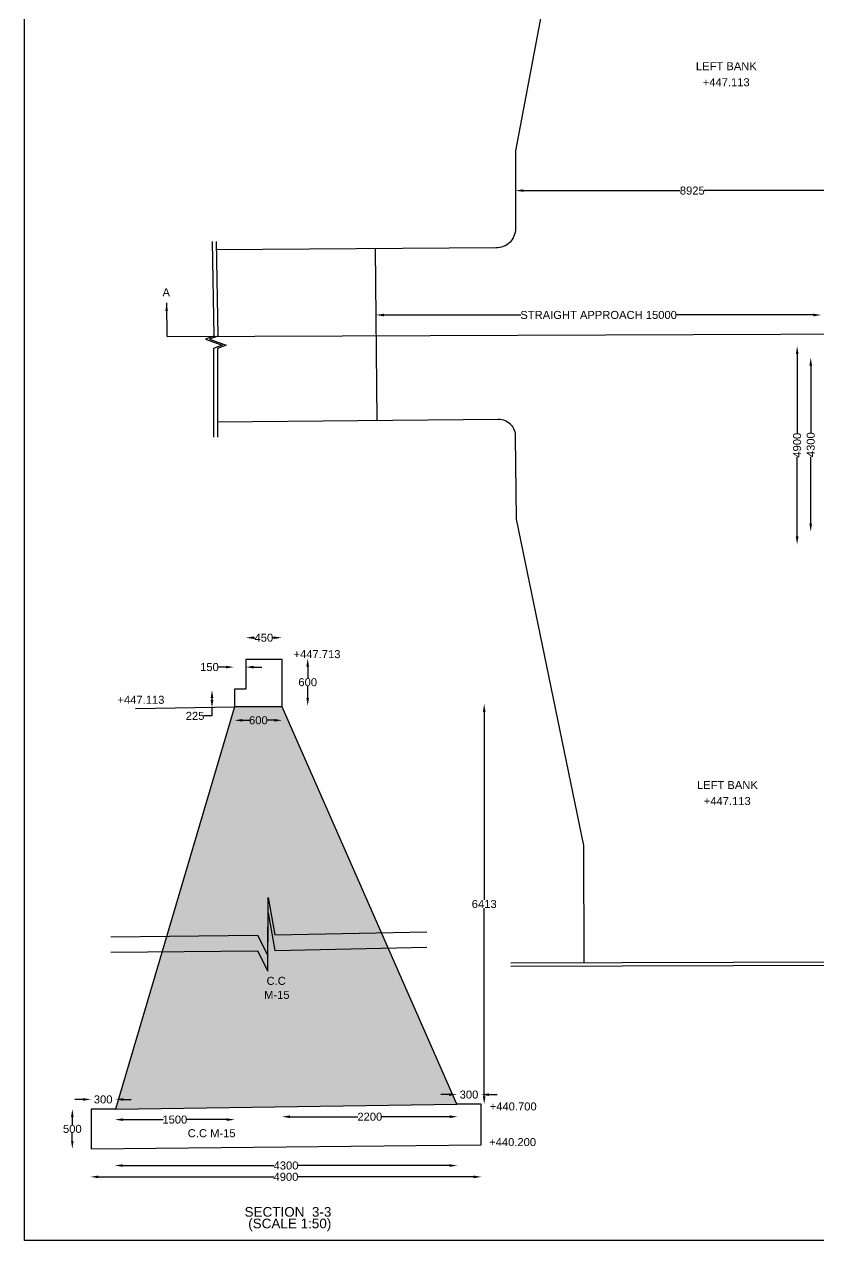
# Model space of a CAD drawing. Header units: inches. Extents: x -141464 to -54156, y -199535 to -140130.
# Drawn here: x -141464 to -121614, y -199535 to -169141 of the extents above; entities that cross this region are included whole.
import ezdxf

# ---------------------------------------------------------------- set-up
doc = ezdxf.new("R2010")
doc.units = ezdxf.units.IN
doc.header["$MEASUREMENT"] = 0
doc.styles.get("Standard").update_dxf_attribs({"font": 'arial.ttf'})
doc.dimstyles.new('ST100', dxfattribs={"dimtxt": 200, "dimasz": 200, "dimexe": 0, "dimexo": 300, "dimgap": 0.09, "dimtad": 0, "dimtih": 1, "dimtoh": 1, "dimdec": 0, "dimzin": 0, "dimdsep": 46, "dimtxsty": 'Standard', "dimcen": 0, "dimse1": 1, "dimse2": 1, "dimadec": 0, "dimazin": 0, "dimtfac": 1, "dimtdec": 0, "dimtofl": 0, "dimtmove": 0, "dimatfit": 3, "dimfxl": 2000, "dimtolj": 1, "dimtzin": 0, "dimarcsym": 0})

# ---------------------------------------------------------------- blocks, each defined once
blk = doc.blocks.new('*D49')
at = {"color": 0, "lineweight": -2, "transparency": 16777216}
for p, q in [((-132479, -176404), (-129056, -176404)), ((-121746, -176404), (-125169, -176404))]:
    blk.add_line(p, q, dxfattribs=at)
at = {"color": 0, "transparency": 16777216}
for points in [[(-132479, -176371), (-132479, -176437), (-132679, -176404)], [(-121746, -176371), (-121746, -176437), (-121546, -176404)]]:
    blk.add_solid(points, dxfattribs=at)
at = {"layer": 'Defpoints', "color": 0, "transparency": 16777216}
for p in [(-132679, -176459), (-121546, -176404), (-121546, -176404)]:
    blk.add_point(p, dxfattribs=at)
at = {"color": 0, "transparency": 16777216, "insert": (-127113, -176404), "char_height": 200, "attachment_point": 5}
blk.add_mtext('\\A1;STRAIGHT APPROACH 15000', dxfattribs=at)
blk = doc.blocks.new('*D51')
at = {"color": 0, "lineweight": -2, "transparency": 16777216}
for p, q in [((-128991, -173296), (-125071, -173296)), ((-120553, -173296), (-124472, -173296))]:
    blk.add_line(p, q, dxfattribs=at)
at = {"color": 0, "transparency": 16777216}
for points in [[(-128991, -173263), (-128991, -173329), (-129191, -173296)], [(-120553, -173263), (-120553, -173329), (-120353, -173296)]]:
    blk.add_solid(points, dxfattribs=at)
at = {"layer": 'Defpoints', "color": 0, "transparency": 16777216}
for p in [(-129191, -173338), (-120353, -173293), (-120353, -173296)]:
    blk.add_point(p, dxfattribs=at)
at = {"color": 0, "transparency": 16777216, "insert": (-124772, -173296), "char_height": 200, "attachment_point": 5}
blk.add_mtext('\\A1;8925', dxfattribs=at)
blk = doc.blocks.new('*D53')
at = {"color": 0, "lineweight": -2, "transparency": 16777216}
for p, q in [((-122152, -177379), (-122152, -179356)), ((-122152, -181937), (-122152, -179960))]:
    blk.add_line(p, q, dxfattribs=at)
at = {"color": 0, "transparency": 16777216}
for points in [[(-122185, -177379), (-122118, -177379), (-122152, -177179)], [(-122185, -181937), (-122118, -181937), (-122152, -182137)]]:
    blk.add_solid(points, dxfattribs=at)
at = {"layer": 'Defpoints', "color": 0, "transparency": 16777216}
for p in [(-122166, -177179), (-122166, -182137), (-122152, -182137)]:
    blk.add_point(p, dxfattribs=at)
at = {"color": 0, "transparency": 16777216, "insert": (-122152, -179658), "char_height": 200, "attachment_point": 5, "rotation": 90}
blk.add_mtext('\\A1;4900', dxfattribs=at)
blk = doc.blocks.new('*D54')
at = {"color": 0, "lineweight": -2, "transparency": 16777216}
for p, q in [((-121812, -177669), (-121812, -179342)), ((-121812, -181620), (-121812, -179947))]:
    blk.add_line(p, q, dxfattribs=at)
at = {"color": 0, "transparency": 16777216}
for points in [[(-121846, -177669), (-121779, -177669), (-121812, -177469)], [(-121846, -181620), (-121779, -181620), (-121812, -181820)]]:
    blk.add_solid(points, dxfattribs=at)
at = {"layer": 'Defpoints', "color": 0, "transparency": 16777216}
for p in [(-121812, -177469), (-121804, -177469), (-121804, -181820)]:
    blk.add_point(p, dxfattribs=at)
at = {"color": 0, "transparency": 16777216, "insert": (-121812, -179645), "char_height": 200, "attachment_point": 5, "rotation": 90}
blk.add_mtext('\\A1;4300', dxfattribs=at)
blk = doc.blocks.new('*D78')
at = {"color": 0, "lineweight": -2, "transparency": 16777216}
for p, q in [((-134382, -185189), (-134382, -185479)), ((-134382, -185972), (-134382, -185683))]:
    blk.add_line(p, q, dxfattribs=at)
at = {"color": 0, "transparency": 16777216}
for points in [[(-134416, -185189), (-134349, -185189), (-134382, -184989)], [(-134416, -185972), (-134349, -185972), (-134382, -186172)]]:
    blk.add_solid(points, dxfattribs=at)
at = {"layer": 'Defpoints', "color": 0, "transparency": 16777216}
for p in [(-134382, -184989), (-134370, -184989), (-134370, -186172)]:
    blk.add_point(p, dxfattribs=at)
at = {"color": 0, "transparency": 16777216, "insert": (-134382, -185581), "char_height": 200, "attachment_point": 5}
blk.add_mtext('\\A1;600', dxfattribs=at)
blk = doc.blocks.new('*D79')
at = {"color": 0, "lineweight": -2, "transparency": 16777216}
for p, q in [((-135728, -184468), (-135703, -184468)), ((-135229, -184468), (-135254, -184468))]:
    blk.add_line(p, q, dxfattribs=at)
at = {"color": 0, "transparency": 16777216}
for points in [[(-135728, -184435), (-135728, -184501), (-135928, -184468)], [(-135229, -184435), (-135229, -184501), (-135029, -184468)]]:
    blk.add_solid(points, dxfattribs=at)
at = {"layer": 'Defpoints', "color": 0, "transparency": 16777216}
for p in [(-135928, -184462), (-135928, -184468), (-135029, -184462)]:
    blk.add_point(p, dxfattribs=at)
at = {"color": 0, "transparency": 16777216, "insert": (-135478, -184468), "char_height": 200, "attachment_point": 5}
blk.add_mtext('\\A1;450', dxfattribs=at)
blk = doc.blocks.new('*D80')
at = {"color": 0, "lineweight": -2, "transparency": 16777216}
for p, q in [((-136426, -185202), (-136626, -185202)), ((-135730, -185202), (-135530, -185202))]:
    blk.add_line(p, q, dxfattribs=at)
at = {"color": 0, "transparency": 16777216}
for points in [[(-136426, -185169), (-136426, -185236), (-136226, -185202)], [(-135730, -185169), (-135730, -185236), (-135930, -185202)]]:
    blk.add_solid(points, dxfattribs=at)
at = {"layer": 'Defpoints', "color": 0, "transparency": 16777216}
for p in [(-136226, -185200), (-136226, -185202), (-135930, -185200)]:
    blk.add_point(p, dxfattribs=at)
at = {"color": 0, "transparency": 16777216, "insert": (-136838, -185202), "char_height": 200, "attachment_point": 5}
blk.add_mtext('\\A1;150', dxfattribs=at)
blk = doc.blocks.new('*D81')
at = {"color": 0, "lineweight": -2, "transparency": 16777216}
for p, q in [((-136774, -185976), (-136774, -186022)), ((-136774, -186222), (-136774, -186422)), ((-136774, -186422), (-136974, -186422))]:
    blk.add_line(p, q, dxfattribs=at)
at = {"color": 0, "transparency": 16777216}
for points in [[(-136807, -185976), (-136740, -185976), (-136774, -185776)], [(-136807, -186022), (-136740, -186022), (-136774, -186222)]]:
    blk.add_solid(points, dxfattribs=at)
at = {"layer": 'Defpoints', "color": 0, "transparency": 16777216}
for p in [(-136778, -185776), (-136778, -186222), (-136774, -186222)]:
    blk.add_point(p, dxfattribs=at)
at = {"color": 0, "transparency": 16777216, "insert": (-137197, -186422), "char_height": 200, "attachment_point": 5}
blk.add_mtext('\\A1;225', dxfattribs=at)
blk = doc.blocks.new('*D82')
at = {"color": 0, "lineweight": -2, "transparency": 16777216}
for p, q in [((-136012, -186532), (-135836, -186532)), ((-135218, -186532), (-135394, -186532))]:
    blk.add_line(p, q, dxfattribs=at)
at = {"color": 0, "transparency": 16777216}
for points in [[(-136012, -186499), (-136012, -186566), (-136212, -186532)], [(-135218, -186499), (-135218, -186566), (-135018, -186532)]]:
    blk.add_solid(points, dxfattribs=at)
at = {"layer": 'Defpoints', "color": 0, "transparency": 16777216}
for p in [(-136212, -186544), (-135018, -186532), (-135018, -186544)]:
    blk.add_point(p, dxfattribs=at)
at = {"color": 0, "transparency": 16777216, "insert": (-135615, -186532), "char_height": 200, "attachment_point": 5}
blk.add_mtext('\\A1;600', dxfattribs=at)
blk = doc.blocks.new('*D83')
at = {"color": 0, "lineweight": -2, "transparency": 16777216}
for p, q in [((-139998, -196006), (-140198, -196006)), ((-138990, -196006), (-138790, -196006))]:
    blk.add_line(p, q, dxfattribs=at)
at = {"color": 0, "transparency": 16777216}
for points in [[(-139998, -195972), (-139998, -196039), (-139798, -196006)], [(-138990, -195972), (-138990, -196039), (-139190, -196006)]]:
    blk.add_solid(points, dxfattribs=at)
at = {"layer": 'Defpoints', "color": 0, "transparency": 16777216}
for p in [(-139798, -196010), (-139190, -196006), (-139190, -196010)]:
    blk.add_point(p, dxfattribs=at)
at = {"color": 0, "transparency": 16777216, "insert": (-139494, -196006), "char_height": 200, "attachment_point": 5}
blk.add_mtext('\\A1;300', dxfattribs=at)
blk = doc.blocks.new('*D84')
at = {"color": 0, "lineweight": -2, "transparency": 16777216}
for p, q in [((-140264, -196442), (-140264, -196639)), ((-140264, -197040), (-140264, -196844))]:
    blk.add_line(p, q, dxfattribs=at)
at = {"color": 0, "transparency": 16777216}
for points in [[(-140297, -196442), (-140231, -196442), (-140264, -196242)], [(-140297, -197040), (-140231, -197040), (-140264, -197240)]]:
    blk.add_solid(points, dxfattribs=at)
at = {"layer": 'Defpoints', "color": 0, "transparency": 16777216}
for p in [(-140264, -196242), (-140264, -197240), (-140264, -197240)]:
    blk.add_point(p, dxfattribs=at)
at = {"color": 0, "transparency": 16777216, "insert": (-140264, -196742), "char_height": 200, "attachment_point": 5}
blk.add_mtext('\\A1;500', dxfattribs=at)
blk = doc.blocks.new('*D85')
at = {"color": 0, "lineweight": -2, "transparency": 16777216}
for p, q in [((-139000, -196510), (-137992, -196510)), ((-136405, -196510), (-137414, -196510))]:
    blk.add_line(p, q, dxfattribs=at)
at = {"color": 0, "transparency": 16777216}
for points in [[(-139000, -196477), (-139000, -196543), (-139200, -196510)], [(-136405, -196477), (-136405, -196543), (-136205, -196510)]]:
    blk.add_solid(points, dxfattribs=at)
at = {"layer": 'Defpoints', "color": 0, "transparency": 16777216}
for p in [(-139200, -196536), (-136205, -196510), (-136205, -196536)]:
    blk.add_point(p, dxfattribs=at)
at = {"color": 0, "transparency": 16777216, "insert": (-137703, -196510), "char_height": 200, "attachment_point": 5}
blk.add_mtext('\\A1;1500', dxfattribs=at)
blk = doc.blocks.new('*D86')
at = {"color": 0, "lineweight": -2, "transparency": 16777216}
for p, q in [((-134824, -196438), (-133130, -196438)), ((-130836, -196438), (-132530, -196438))]:
    blk.add_line(p, q, dxfattribs=at)
at = {"color": 0, "transparency": 16777216}
for points in [[(-134824, -196404), (-134824, -196471), (-135024, -196438)], [(-130836, -196404), (-130836, -196471), (-130636, -196438)]]:
    blk.add_solid(points, dxfattribs=at)
at = {"layer": 'Defpoints', "color": 0, "transparency": 16777216}
for p in [(-135024, -196487), (-130636, -196438), (-130636, -196487)]:
    blk.add_point(p, dxfattribs=at)
at = {"color": 0, "transparency": 16777216, "insert": (-132830, -196438), "char_height": 200, "attachment_point": 5}
blk.add_mtext('\\A1;2200', dxfattribs=at)
blk = doc.blocks.new('*D87')
at = {"color": 0, "lineweight": -2, "transparency": 16777216}
for p, q in [((-130852, -195885), (-131052, -195885)), ((-129851, -195885), (-129651, -195885))]:
    blk.add_line(p, q, dxfattribs=at)
at = {"color": 0, "transparency": 16777216}
for points in [[(-130852, -195852), (-130852, -195918), (-130652, -195885)], [(-129851, -195852), (-129851, -195918), (-130051, -195885)]]:
    blk.add_solid(points, dxfattribs=at)
at = {"layer": 'Defpoints', "color": 0, "transparency": 16777216}
for p in [(-130652, -195880), (-130051, -195880), (-130051, -195885)]:
    blk.add_point(p, dxfattribs=at)
at = {"color": 0, "transparency": 16777216, "insert": (-130352, -195885), "char_height": 200, "attachment_point": 5}
blk.add_mtext('\\A1;300', dxfattribs=at)
blk = doc.blocks.new('*D88')
at = {"color": 0, "lineweight": -2, "transparency": 16777216}
for p, q in [((-139006, -197657), (-135226, -197657)), ((-130842, -197657), (-134622, -197657))]:
    blk.add_line(p, q, dxfattribs=at)
at = {"color": 0, "transparency": 16777216}
for points in [[(-139006, -197624), (-139006, -197690), (-139206, -197657)], [(-130842, -197624), (-130842, -197690), (-130642, -197657)]]:
    blk.add_solid(points, dxfattribs=at)
at = {"layer": 'Defpoints', "color": 0, "transparency": 16777216}
for p in [(-139206, -197712), (-130642, -197657), (-130642, -197712)]:
    blk.add_point(p, dxfattribs=at)
at = {"color": 0, "transparency": 16777216, "insert": (-134924, -197657), "char_height": 200, "attachment_point": 5}
blk.add_mtext('\\A1;4300', dxfattribs=at)
blk = doc.blocks.new('*D89')
at = {"color": 0, "lineweight": -2, "transparency": 16777216}
for p, q in [((-139612, -197940), (-135229, -197940)), ((-130241, -197940), (-134624, -197940))]:
    blk.add_line(p, q, dxfattribs=at)
at = {"color": 0, "transparency": 16777216}
for points in [[(-139612, -197907), (-139612, -197974), (-139812, -197940)], [(-130241, -197907), (-130241, -197974), (-130041, -197940)]]:
    blk.add_solid(points, dxfattribs=at)
at = {"layer": 'Defpoints', "color": 0, "transparency": 16777216}
for p in [(-139812, -198039), (-130041, -197940), (-130041, -198039)]:
    blk.add_point(p, dxfattribs=at)
at = {"color": 0, "transparency": 16777216, "insert": (-134926, -197940), "char_height": 200, "attachment_point": 5}
blk.add_mtext('\\A1;4900', dxfattribs=at)
blk = doc.blocks.new('*D90')
at = {"color": 0, "lineweight": -2, "transparency": 16777216}
for p, q in [((-129972, -186321), (-129972, -191021)), ((-129972, -195925), (-129972, -191225))]:
    blk.add_line(p, q, dxfattribs=at)
at = {"color": 0, "transparency": 16777216}
for points in [[(-130005, -186321), (-129939, -186321), (-129972, -186121)], [(-130005, -195925), (-129939, -195925), (-129972, -196125)]]:
    blk.add_solid(points, dxfattribs=at)
at = {"layer": 'Defpoints', "color": 0, "transparency": 16777216}
for p in [(-129989, -186121), (-129972, -186121), (-129989, -196125)]:
    blk.add_point(p, dxfattribs=at)
at = {"color": 0, "transparency": 16777216, "insert": (-129972, -191123), "char_height": 200, "attachment_point": 5}
blk.add_mtext('\\A1;6413', dxfattribs=at)

msp = doc.modelspace()

# ---------------------------------------------------------------- hatches: boundary and pattern name
h = msp.add_hatch()
h.set_pattern_fill('AR-CONC', color=256, scale=75, style=0)
h.set_pattern_definition([(50, (0, 0), (537.9451, -47.0641), [56.25, -618.75]), (355, (0, 0), (-104.0635, 564.1441), [45, -495]), (100.4514, (44.83, -3.9), (433.882, 517.0797), [47.8051, -525.8566]), (46.1842, (0, 150), (800.4308, -124.1393), [84.375, -928.125]), (96.6356, (66.7, 139.66), (700.997, 730.5884), [71.7077, -788.7848]), (351.1842, (0, 150), (700.9965, 730.589), [67.5, -742.5]), (21, (75, 112.5), (447.6803, -301.9642), [56.25, -618.75]), (326, (75, 112.5), (182.4865, 543.8625), [45, -495]), (71.4514, (112.3, 87.34), (630.167, 241.8979), [47.8051, -525.8566]), (37.5, (0, 0), (9.11989, 249.67039), [0, -489, 0, -502.5, 0, -496.875]), (7.5, (0, 0), (197.30215, 295.80878), [0, -286.5, 0, -477.75, 0, -189.375]), (327.5, (-167.25, 0), (400.36683, -16.91615), [0, -187.5, 0, -585, 0, -776.25]), (317.5, (-242.25, 0), (437.38963, 75.07874), [0, -243.75, 0, -388.5, 0, -551.25])])
h.paths.add_polyline_path([(-132370.7, -192224.1), (-135203, -192281.8), (-135373.2, -191346.8), (-135376.8, -192796.3), (-135635.6, -192289.8), (-138024.3, -192315.6), (-139188.8, -196246.6), (-130654.7, -196125.3)])
h.paths.add_polyline_path([(-132541, -191837), (-135203, -191891.3), (-135373.2, -190956.3), (-135374.1, -191341.5), (-135203, -192281.8), (-132370.7, -192224.1)])
h.paths.add_polyline_path([(-135635.6, -191899.4), (-137908.3, -191923.9), (-138024.3, -192315.6), (-135635.6, -192289.8), (-135376.8, -192796.3), (-135375.8, -192407.7)], flags=17)
h.paths.add_polyline_path([(-135373.2, -190956.3), (-135203, -191891.3), (-132541, -191837), (-135024.4, -186191.1), (-136210.1, -186191.1), (-137908.3, -191923.9), (-135635.6, -191899.4), (-135376.8, -192405.8)])
h.paths.add_polyline_path([(-136144.2, -193546.5), (-134784.5, -193546.5), (-134784.5, -193240.2), (-136144.2, -193240.2)], flags=24)
h.paths.add_polyline_path([(-136160.8, -193197.5), (-134877.5, -193197.5), (-134877.5, -192887.3), (-136160.8, -192887.3)], flags=24)

# ---------------------------------------------------------------- linework, layer by layer
at = {"const_width": 15}
msp.add_lwpolyline([(-141456, -140137.1), (-54163.8, -140137.1), (-54163.8, -199527.1), (-141456, -199527.1)], close=True, dxfattribs=at)
msp.add_lwpolyline([(-141456, -140137.1), (-54163.8, -140137.1), (-54163.8, -199527.1), (-141456, -199527.1)], close=True)
for points in [[(-126435.5, -155856.9), (-126435.5, -157709.3), (-129190.5, -172302), (-129190.5, -174245.7, -0.4187783), (-129680.9, -174728.5), (-136670.3, -174779.2)], [(-136632.6, -179072.1), (-129618.9, -179007.2, -0.4355835), (-129198, -179451.4), (-129172.6, -181502.1), (-127491.4, -189662.1), (-127482.3, -192587.9)]]:
    msp.add_lwpolyline(points, format="xyb")
for points in [[(-136767.6, -174569.2), (-136730.4, -176937), (-136937, -177007.4), (-136519.1, -177155.1), (-136735.1, -177241.9), (-136735.1, -179454.4)], [(-136666.4, -174569.2), (-136629.2, -176937), (-136835.8, -177007.4), (-136417.9, -177155.1), (-136633.9, -177241.9), (-136633.9, -179454.4)], [(-132695.2, -174750.4), (-132655.6, -179035.3)], [(-137897.7, -176943.7), (-113794.4, -176849.7), (-90739.2, -176804.9), (-72705.6, -176875.1)], [(-135024.4, -186191.1), (-135024.4, -185011.1), (-135929.9, -185011.1), (-135929.9, -185757.5), (-136214.1, -185757.5), (-136210.1, -186191.1)], [(-139188.8, -196246.6), (-139795.4, -196246.6), (-139795.4, -197239.5), (-130046.5, -197138), (-130046.5, -196125.3), (-130654.7, -196125.3), (-135024.4, -186191.1), (-136210.1, -186191.1), (-139188.8, -196246.6), (-130654.7, -196125.3)], [(-138687, -186239), (-136210.1, -186191.1)], [(-139303.4, -191938.9), (-135635.6, -191899.4), (-135376.8, -192405.8), (-135373.2, -190956.3), (-135203, -191891.3), (-131403, -191813.9)], [(-139303.4, -192329.4), (-135635.6, -192289.8), (-135376.8, -192796.3), (-135373.2, -191346.8), (-135203, -192281.8), (-131403, -192204.3)], [(-129304.1, -192593.6), (-104282, -192515.8), (-104141.1, -192826.2), (-103900.9, -192179.8), (-103769.6, -192525.4), (-82201.5, -192518.4)], [(-129304.1, -192677.2), (-104282, -192599.5), (-104141.1, -192909.9), (-103900.9, -192263.5), (-103769.6, -192609.1), (-82201.5, -192602.1)]]:
    msp.add_lwpolyline(points)

# ---------------------------------------------------------------- texts
for s, height, p in [('        LEFT BANK', 200, (-125302.2, -170287.6)), ('          +447.113', 200, (-125286.8, -170688.5)), ('A', 200, (-138011, -175935.5)), ('           +447.713', 200, (-135590.5, -184978.8)), ('          +447.113', 200, (-139912.1, -186119.6)), ('        LEFT BANK', 200, (-125276.3, -188248.7)), ('          +447.113', 200, (-125260.9, -188649.5)), ('         C.C', 200, (-136109.1, -193142.4)), ('        M-15', 200, (-136093.1, -193492.1)), ('         +440.700', 200, (-130532.4, -196280.4)), (' C.C M-15', 200, (-137457.3, -196949)), (' +440.200', 200, (-129926.6, -197171.4)), (' SECTION  3-3', 241.003, (-136053.6, -198935.4)), (' (SCALE 1:50)', 241.003, (-135962.6, -199224.6))]:
    msp.add_text(s, height=height).set_placement(p)

# ---------------------------------------------------------------- dimensions: what is measured, and where the dimension line sits
for base, p1, p2, text, picture, middle in [((-120353.2, -173296), (-129190.5, -173337.5), (-120353.2, -173292.5), '8925', '*D51', (-124771.9, -173296)), ((-121546, -176404), (-132679.4, -176459.4), (-121546, -176404), 'STRAIGHT APPROACH 15000', '*D49', (-127112.7, -176404)), ((-135927.5, -184468), (-135029, -184461.5), (-135927.5, -184461.5), '450', '*D79', (-135478.2, -184468)), ((-136226.5, -185202.5), (-135929.9, -185199.5), (-136226.5, -185199.5), '150', '*D80', (-136837.8, -185202.5)), ((-135018, -186532.5), (-136211.5, -186544.5), (-135018, -186544.5), '600', '*D82', (-135614.8, -186532.5)), ((-139189.5, -196005.5), (-139797.5, -196010.5), (-139189.5, -196010.5), '300', '*D83', (-139493.5, -196005.5)), ((-130051, -195885), (-130652.5, -195880.5), (-130051, -195880.5), '300', '*D87', (-130351.8, -195885)), ((-130636.5, -196437.5), (-135023.5, -196487), (-130636.5, -196487), '2200', '*D86', (-132830, -196437.5)), ((-136205, -196510), (-139200.5, -196536), (-136205, -196536), '1500', '*D85', (-137702.8, -196510)), ((-130642.5, -197657), (-139205.5, -197712), (-130642.5, -197712), '4300', '*D88', (-134924, -197657)), ((-130041, -197940.5), (-139812, -198039), (-130041, -198039), '4900', '*D89', (-134926.5, -197940.5))]:
    dim = msp.add_linear_dim(base=base, p1=p1, p2=p2, text=text, dimstyle='ST100')
    dim.commit()
    dim.dimension.update_dxf_attribs({"geometry": picture, "text_midpoint": middle})
for base, p1, p2, text, picture, middle in [((-122151.5, -182137), (-122166.5, -177179), (-122166.5, -182137), '4900', '*D53', (-122151.5, -179658)), ((-121812.5, -177469), (-121804, -181820.5), (-121804, -177469), '4300', '*D54', (-121812.5, -179644.8))]:
    dim = msp.add_linear_dim(base=base, p1=p1, p2=p2, angle=90, text=text, dimstyle='ST100', override={"dimtih": 0})
    dim.commit()
    dim.dimension.update_dxf_attribs({"geometry": picture, "text_midpoint": middle})
for base, p1, p2, text, picture, middle in [((-134382.5, -184989), (-134369.5, -186172.5), (-134369.5, -184989), '600', '*D78', (-134382.5, -185580.8)), ((-136773.5, -186222.5), (-136777.5, -185775.5), (-136777.5, -186222.5), '225', '*D81', (-137197, -186422.5)), ((-129972, -186121), (-129989, -196125.3), (-129989, -186121), '6413', '*D90', (-129972, -191123.1)), ((-140264, -197240.5), (-140264, -196242.5), (-140264, -197240.5), '500', '*D84', (-140264, -196741.5))]:
    dim = msp.add_linear_dim(base=base, p1=p1, p2=p2, angle=90, text=text, dimstyle='ST100')
    dim.commit()
    dim.dimension.update_dxf_attribs({"geometry": picture, "text_midpoint": middle})

# ---------------------------------------------------------------- leaders
msp.add_leader([(-137908, -176102.5), (-137904.7, -176943.7)], dimstyle='ST100', override={"dimgap": 0.09, "dimtad": 0})

doc.saveas('drawing.dxf')
